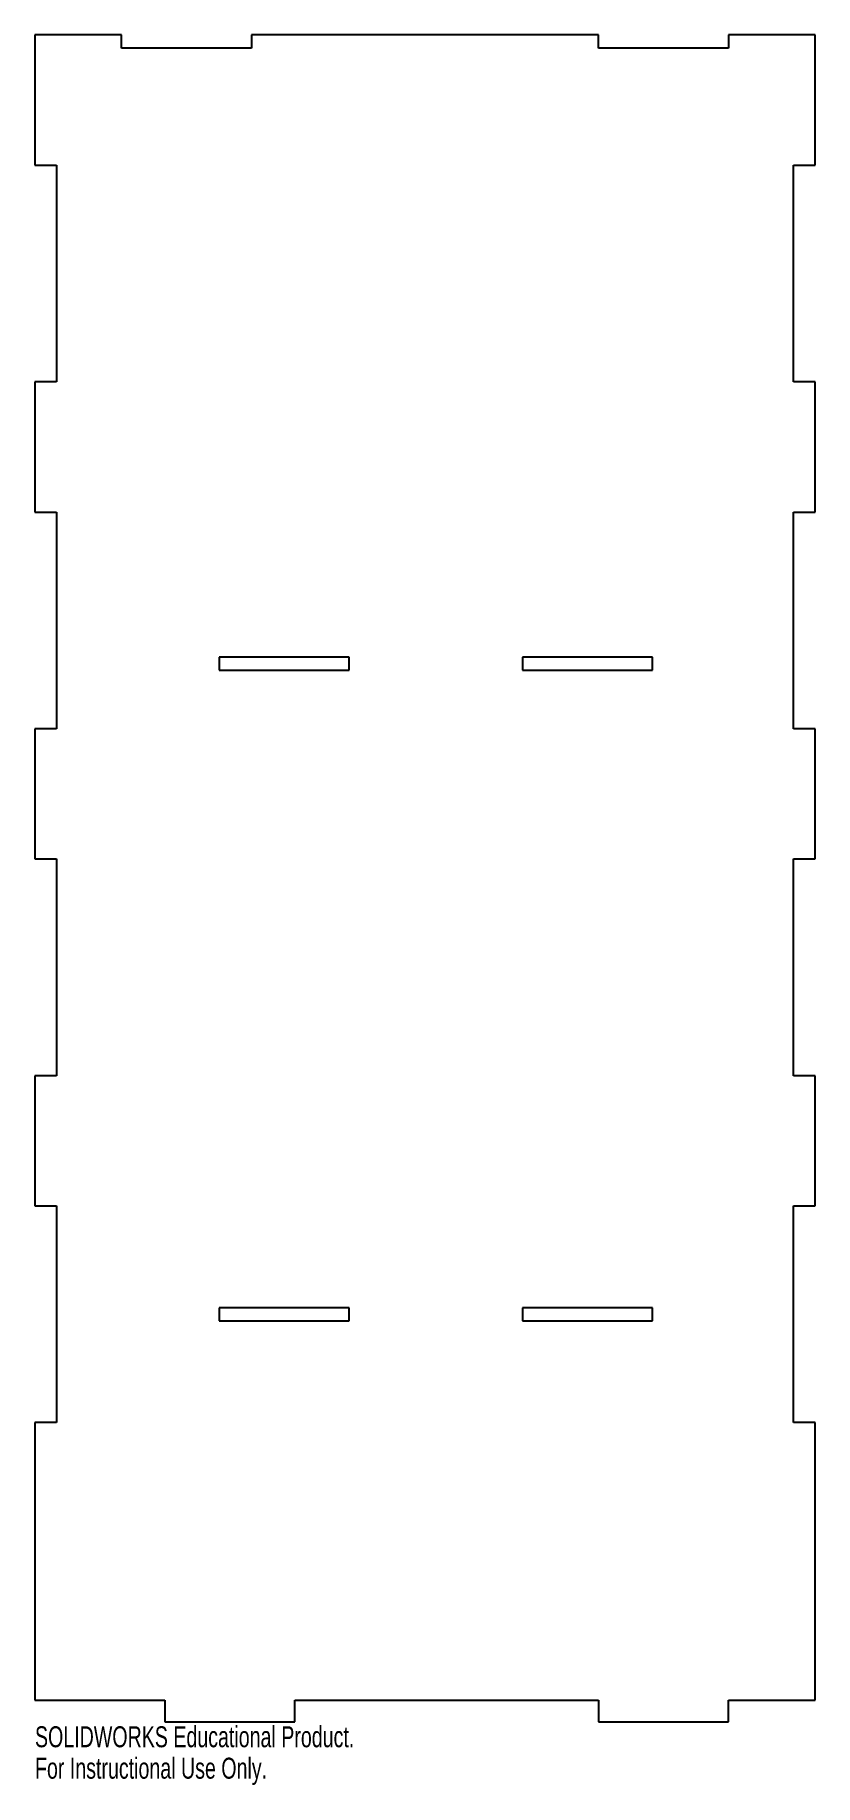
# Model space of a CAD drawing. Header units: millimetres. Extents: x -95 to 85, y -20 to 384.
import ezdxf

# ---------------------------------------------------------------- set-up
doc = ezdxf.new("R2010")
doc.units = ezdxf.units.MM
doc.styles.add('SLDTEXTSTYLE0', font='TXT', dxfattribs={"width": 0.7})

msp = doc.modelspace()

# ---------------------------------------------------------------- linework, layer by layer
at = {"color": 7, "linetype": 'Continuous', "lineweight": 25}
for p, q in [((-95, 384), (-95, 354)), ((-75, 384), (-95, 384)), ((-75, 381), (-75, 384)), ((-45, 384), (-45, 381)), ((35, 384), (-45, 384)), ((35, 381), (35, 384)), ((65, 384), (65, 381)), ((85, 384), (65, 384)), ((85, 354), (85, 384)), ((-45, 381), (-75, 381)), ((65, 381), (35, 381)), ((-95, 354), (-90, 354)), ((-90, 354), (-90, 304)), ((80, 354), (85, 354)), ((80, 304), (80, 354)), ((-95, 304), (-95, 274)), ((-90, 304), (-95, 304)), ((85, 304), (80, 304)), ((85, 274), (85, 304)), ((-95, 274), (-90, 274)), ((-90, 274), (-90, 224)), ((80, 274), (85, 274)), ((80, 224), (80, 274)), ((-52.5, 240.5), (-52.5, 237.5)), ((-22.5, 240.5), (-52.5, 240.5)), ((-22.5, 237.5), (-22.5, 240.5)), ((17.5, 240.5), (17.5, 237.5)), ((47.5, 240.5), (17.5, 240.5)), ((47.5, 237.5), (47.5, 240.5)), ((-52.5, 237.5), (-22.5, 237.5)), ((17.5, 237.5), (47.5, 237.5)), ((-95, 224), (-95, 194)), ((-90, 224), (-95, 224)), ((85, 224), (80, 224)), ((85, 194), (85, 224)), ((-95, 194), (-90, 194)), ((-90, 194), (-90, 144)), ((80, 194), (85, 194)), ((80, 144), (80, 194)), ((-95, 144), (-95, 114)), ((-90, 144), (-95, 144)), ((85, 144), (80, 144)), ((85, 114), (85, 144)), ((-95, 114), (-90, 114)), ((-90, 114), (-90, 64)), ((80, 114), (85, 114)), ((80, 64), (80, 114)), ((-22.5, 90.5), (-52.5, 90.5)), ((-52.5, 90.5), (-52.5, 87.5)), ((-22.5, 87.5), (-22.5, 90.5)), ((47.5, 90.5), (17.5, 90.5)), ((17.5, 90.5), (17.5, 87.5)), ((47.5, 87.5), (47.5, 90.5)), ((-52.5, 87.5), (-22.5, 87.5)), ((17.5, 87.5), (47.5, 87.5)), ((-95, 64), (-95, 0)), ((-90, 64), (-95, 64)), ((85, 64), (80, 64)), ((85, 0), (85, 64)), ((-95, 0), (-65, 0)), ((-65, 0), (-65, -5)), ((-35, 0), (35, 0)), ((-35, -5), (-35, 0)), ((35, 0), (35, -5)), ((65, 0), (85, 0)), ((65, -5), (65, 0)), ((-65, -5), (-35, -5)), ((35, -5), (65, -5))]:
    msp.add_line(p, q, dxfattribs=at)

# ---------------------------------------------------------------- texts
at = {"color": 7, "linetype": 'Continuous', "char_height": 4.8336, "attachment_point": 1, "style": 'SLDTEXTSTYLE0'}
for s, insert in [('SOLIDWORKS Educational Product.', (-95, -6.02)), ('For Instructional Use Only.', (-95, -13.27))]:
    msp.add_mtext(s, dxfattribs=dict(at, insert=insert))

doc.saveas('drawing.dxf')
